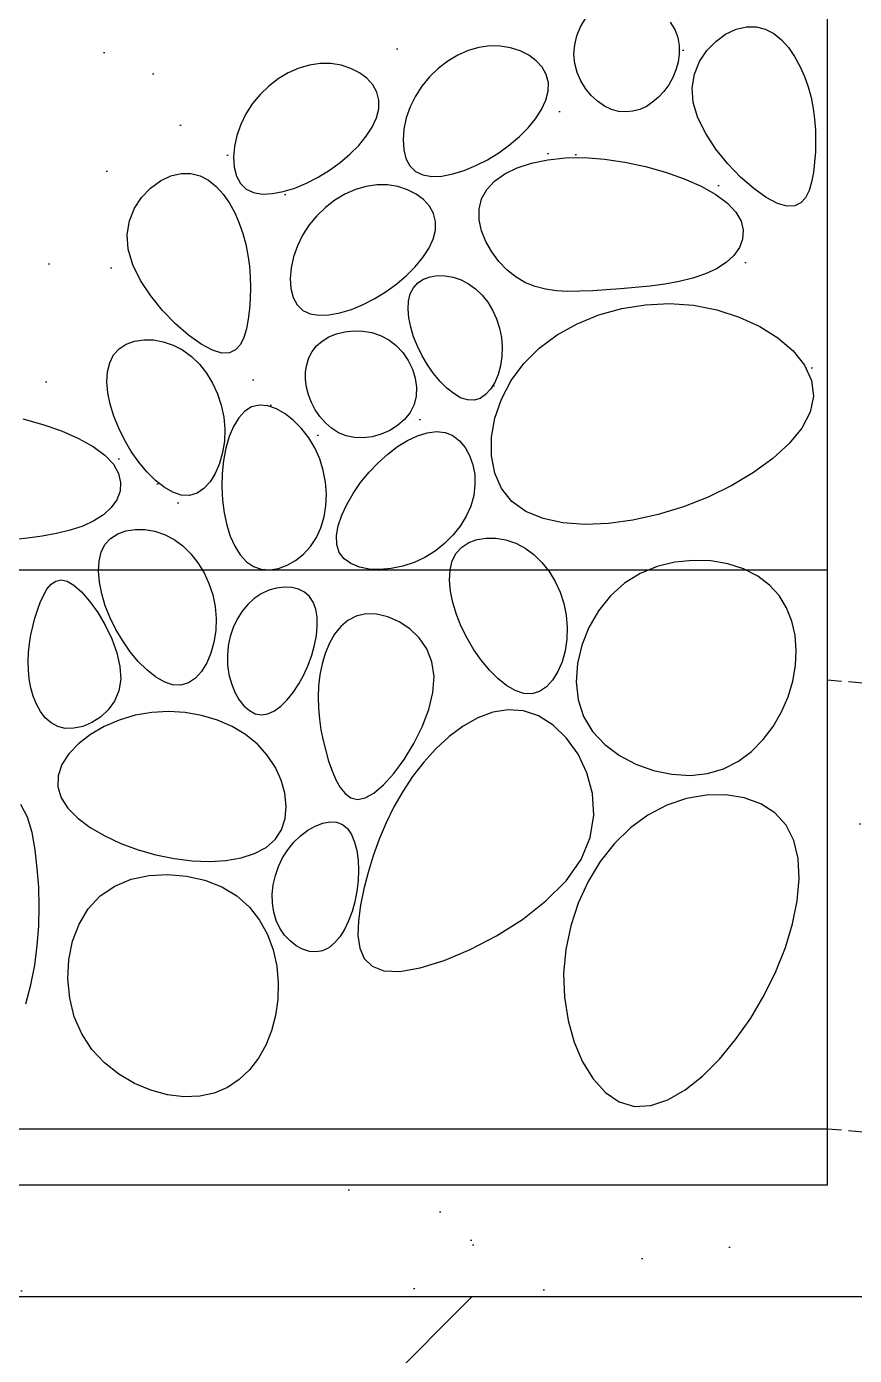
# Model space of a CAD drawing. Extents: x 105561 to 193510, y -55932 to 89115.
# Drawn here: x 106674.4 to 106822.4, y -4619.4 to -4381.8 of the extents above; entities that cross this region are included whole.
import ezdxf

# ---------------------------------------------------------------- set-up
doc = ezdxf.new("R2010")
doc.units = 0
doc.header["$LTSCALE"] = 10
doc.header["$MEASUREMENT"] = 0
doc.linetypes.add('HIDDEN', pattern=[0.375, 0.25, -0.125])
for name, color, linetype in [('填充', 8, 'CONTINUOUS'), ('结构', 5, 'CONTINUOUS'), ('门窗楼梯', 7, 'CONTINUOUS')]:
    doc.layers.add(name, color=color, linetype=linetype)

msp = doc.modelspace()

# ---------------------------------------------------------------- hatches: boundary and pattern name
at = {"layer": '填充'}
h = msp.add_hatch(dxfattribs=at)
h.set_pattern_fill('AR-SAND,_O', color=1, scale=30)
h.set_pattern_definition([(37.5, (-9297.7, 0), (-1.8898, 57.804713), [0, -45.6, 0, -51, 0, -48.75]), (7.5, (-9297.7, 0), (53.0933, 84.66438), [0, -24.6, 0, -41.1, 0, -15.75]), (327.5, (-9334.6, 0), (93.424256, 0.169772), [0, -15, 0, -54, 0, -70.5]), (317.5, (-9334.6, 0), (90.1838, 26.330267), [0, -7.5, 0, -35.4, 0, -40.5])])
h.paths.add_polyline_path([(106557.64, -4588.91), (106557.64, -4608.91), (106837.64, -4608.91), (106837.64, -4580.66), (106817.64, -4578.91), (106817.64, -4588.91)])
h.paths.add_polyline_path([(106817.64, -4578.91), (106837.64, -4580.66), (106837.64, -4500.36), (106817.64, -4498.61)])
h.paths.add_polyline_path([(106817.64, -4498.61), (106837.64, -4500.36), (106837.64, -4228.91), (107077.64, -4228.91), (107077.64, -4521.35), (107097.64, -4523.1), (107097.64, -4208.91), (106817.64, -4208.91)])
h.paths.add_polyline_path([(107097.64, -4523.1), (107077.64, -4521.35), (107077.64, -4648.91), (107324.5, -4648.91), (107844.5, -4128.91), (107957.64, -4128.91), (107357.64, -4728.91), (107327.64, -4728.91), (107327.64, -4758.91), (107348.85, -4765.98), (108015.93, -4098.91), (107836.22, -4108.91), (107316.22, -4628.91), (107097.64, -4628.91)])
h.paths.add_polyline_path([(106557.64, -4728.91), (106557.64, -4748.91), (107307.64, -4748.91), (107307.64, -4728.91)])
h = msp.add_hatch(dxfattribs=at)
h.set_pattern_fill('钢筋混凝土', color=256, scale=30, style=0)
h.set_pattern_definition([(45, (-9297.7, 0), (-42.426407, 42.426407), []), (50, (-9297.7, 0), (215.17805, -18.82564), [22.5, -247.5]), (355, (-9297.7, 0), (-41.6254, 225.65764), [18, -198]), (100.4514, (-9279.77, -1.57), (173.5528, 206.83186), [19.12206, -210.34263]), (46.1842, (-9297.7, 60), (320.1723, -49.6557), [33.75, -371.25]), (96.6356, (-9271.02, 55.86), (280.3988, 292.2354), [28.6831, -315.5139]), (351.1842, (-9297.7, 60), (280.3986, 292.2356), [27, -297]), (21, (-9267.7, 45), (179.07212, -120.78567), [22.5, -247.5]), (326, (-9267.7, 45), (72.9946, 217.545), [18, -198]), (71.4514, (-9252.78, 34.93), (252.0668, 96.75915), [19.12206, -210.34263]), (37.5, (-9297.7, 0), (3.647957, 99.868156), [0, -195.6, 0, -201, 0, -198.75]), (7.5, (-9297.7, 0), (78.92086, 118.32351), [0, -114.6, 0, -191.1, 0, -75.75]), (327.5, (-9364.6, 0), (160.14673, -6.76646), [0, -75, 0, -234, 0, -310.5]), (317.5, (-9394.6, 0), (174.95585, 30.0315), [0, -97.5, 0, -155.4, 0, -220.5])])
h.paths.add_polyline_path([(107077.64, -4228.91), (106837.64, -4228.91), (106837.64, -4608.91), (106557.64, -4608.91), (106557.64, -4728.91), (107357.64, -4728.91), (107957.64, -4128.91), (107844.5, -4128.91), (107324.5, -4648.91), (107077.64, -4648.91)])
h = msp.add_hatch(dxfattribs=at)
h.set_pattern_fill('AR-SAND,_O', color=1, scale=20)
h.set_pattern_definition([(37.5, (-9297.7, 0), (-1.259867, 38.536475), [0, -30.4, 0, -34, 0, -32.5]), (7.5, (-9297.7, 0), (35.395534, 56.442921), [0, -16.4, 0, -27.4, 0, -10.5]), (327.5, (-9322.3, 0), (62.282837, 0.113181), [0, -10, 0, -36, 0, -47]), (317.5, (-9322.3, 0), (60.122532, 17.553511), [0, -5, 0, -23.6, 0, -27])])
h.paths.add_polyline_path([(106557.64, -4208.91), (106557.64, -4418.91), (106587.64, -4428.91), (106527.64, -4428.91), (106557.64, -4438.91), (106557.64, -4478.91), (106643.98, -4478.91), (106644.77, -4477.95), (106646, -4476.86), (106647.38, -4476.03), (106648.86, -4475.51), (106650.41, -4475.34), (106652, -4475.5), (106653.58, -4475.95), (106655.1, -4476.65), (106656.51, -4477.56), (106657.77, -4478.65), (106657.99, -4478.91), (106687.27, -4478.91), (106687.35, -4477.39), (106687.73, -4475.78), (106688.42, -4474.4), (106689.42, -4473.3), (106690.69, -4472.48), (106692.17, -4471.94), (106693.81, -4471.69), (106695.54, -4471.72), (106697.32, -4472.03), (106699.08, -4472.62), (106700.78, -4473.5), (106702.35, -4474.65), (106703.78, -4476.05), (106705.04, -4477.66), (106705.8, -4478.91), (106716.59, -4478.91), (106714.97, -4478.36), (106713.7, -4477.49), (106712.58, -4476.26), (106711.62, -4474.73), (106710.82, -4472.93), (106710.19, -4470.92), (106709.72, -4468.75), (106709.43, -4466.46), (106709.32, -4464.1), (106709.38, -4461.73), (106709.63, -4459.4), (106710.05, -4457.17), (106710.64, -4455.11), (106711.4, -4453.27), (106712.33, -4451.74), (106713.41, -4450.55), (106714.65, -4449.79), (106716.04, -4449.48), (106717.53, -4449.62), (106719.08, -4450.14), (106720.63, -4451.02), (106722.14, -4452.2), (106723.57, -4453.64), (106724.85, -4455.3), (106725.95, -4457.13), (106726.82, -4459.09), (106727.46, -4461.15), (106727.86, -4463.25), (106728.02, -4465.37), (106727.93, -4467.46), (106727.61, -4469.48), (106727.04, -4471.4), (106726.22, -4473.17), (106725.16, -4474.75), (106723.91, -4476.13), (106722.5, -4477.26), (106721, -4478.12), (106719.44, -4478.69), (106718.08, -4478.91), (106750.15, -4478.91), (106750.52, -4477.34), (106751.21, -4475.96), (106752.21, -4474.86), (106753.48, -4474.04), (106754.96, -4473.5), (106756.6, -4473.25), (106758.33, -4473.28), (106760.11, -4473.59), (106761.88, -4474.18), (106763.57, -4475.06), (106765.14, -4476.21), (106766.57, -4477.61), (106767.59, -4478.91), (106785.77, -4478.91), (106787.18, -4478.33), (106790.36, -4477.56), (106793.58, -4477.24), (106796.77, -4477.35), (106799.82, -4477.87), (106802.64, -4478.77), (106802.92, -4478.91), (106817.64, -4478.91), (106817.64, -4208.91)])
h.paths.add_polyline_path([(106757.65, -4362.2), (106759, -4360.75), (106760.46, -4359.39), (106762.04, -4358.15), (106763.7, -4357.07), (106765.42, -4356.18), (106767.17, -4355.55), (106768.91, -4355.21), (106770.62, -4355.21), (106772.26, -4355.59), (106773.81, -4356.41), (106775.23, -4357.68), (106776.45, -4359.34), (106777.41, -4361.31), (106778.04, -4363.5), (106778.27, -4365.84), (106778.03, -4368.23), (106777.25, -4370.58), (106775.86, -4372.83), (106773.83, -4374.88), (106771.28, -4376.71), (106768.37, -4378.3), (106765.27, -4379.62), (106762.13, -4380.65), (106759.11, -4381.36), (106756.37, -4381.73), (106754.08, -4381.75), (106752.35, -4381.39), (106751.16, -4380.7), (106750.45, -4379.71), (106750.14, -4378.49), (106750.17, -4377.07), (106750.48, -4375.5), (106751.01, -4373.84), (106751.68, -4372.12), (106752.44, -4370.4), (106753.29, -4368.68), (106754.23, -4366.99), (106755.27, -4365.33), (106756.41, -4363.73)], flags=16)
h.paths.add_polyline_path([(106723.07, -4389.21), (106724.98, -4388.64), (106726.91, -4388.36), (106728.82, -4388.38), (106730.65, -4388.68), (106732.37, -4389.24), (106733.92, -4390.03), (106735.24, -4391.02), (106736.3, -4392.18), (106737.04, -4393.5), (106737.41, -4394.94), (106737.37, -4396.48), (106736.96, -4398.09), (106736.2, -4399.73), (106735.13, -4401.38), (106733.79, -4403.01), (106732.23, -4404.59), (106730.47, -4406.08), (106728.56, -4407.47), (106726.53, -4408.71), (106724.44, -4409.78), (106722.35, -4410.64), (106720.3, -4411.27), (106718.35, -4411.64), (106716.56, -4411.71), (106714.97, -4411.44), (106713.65, -4410.82), (106712.64, -4409.83), (106711.94, -4408.51), (106711.53, -4406.92), (106711.42, -4405.14), (106711.58, -4403.23), (106712.01, -4401.25), (106712.69, -4399.27), (106713.63, -4397.35), (106714.79, -4395.54), (106716.17, -4393.89), (106717.71, -4392.4), (106719.4, -4391.12), (106721.19, -4390.04)], flags=16)
h.paths.add_polyline_path([(106774.74, -4343.13), (106775.43, -4341.76), (106776.43, -4340.66), (106777.7, -4339.84), (106779.18, -4339.3), (106780.82, -4339.05), (106782.55, -4339.07), (106784.33, -4339.38), (106786.09, -4339.98), (106787.79, -4340.85), (106789.36, -4342.01), (106790.79, -4343.4), (106792.05, -4345.02), (106793.14, -4346.8), (106794.02, -4348.73), (106794.69, -4350.77), (106795.13, -4352.87), (106795.32, -4355.01), (106795.25, -4357.15), (106794.93, -4359.22), (106794.38, -4361.17), (106793.63, -4362.94), (106792.69, -4364.46), (106791.59, -4365.66), (106790.35, -4366.5), (106788.99, -4366.91), (106787.54, -4366.84), (106786.01, -4366.33), (106784.46, -4365.43), (106782.91, -4364.2), (106781.39, -4362.68), (106779.94, -4360.94), (106778.6, -4359.01), (106777.39, -4356.97), (106776.35, -4354.85), (106775.49, -4352.71), (106774.85, -4350.58), (106774.43, -4348.52), (106774.26, -4346.56), (106774.36, -4344.75)], flags=16)
h.paths.add_polyline_path([(106783.26, -4330.59), (106783.48, -4329.57), (106783.83, -4328.6), (106784.33, -4327.7), (106784.97, -4326.88), (106785.76, -4326.19), (106786.7, -4325.62), (106787.76, -4325.21), (106788.9, -4324.95), (106790.07, -4324.84), (106791.24, -4324.91), (106792.36, -4325.15), (106793.4, -4325.57), (106794.3, -4326.19), (106795.05, -4326.99), (106795.63, -4327.95), (106796.03, -4329.03), (106796.27, -4330.19), (106796.33, -4331.39), (106796.22, -4332.59), (106795.93, -4333.75), (106795.46, -4334.83), (106794.83, -4335.8), (106794.04, -4336.64), (106793.15, -4337.35), (106792.17, -4337.93), (106791.14, -4338.36), (106790.09, -4338.64), (106789.06, -4338.77), (106788.08, -4338.73), (106787.17, -4338.53), (106786.34, -4338.18), (106785.6, -4337.69), (106784.96, -4337.07), (106784.4, -4336.35), (106783.94, -4335.53), (106783.59, -4334.63), (106783.33, -4333.67), (106783.19, -4332.66), (106783.16, -4331.63)], flags=16)
h.paths.add_polyline_path([(106749.71, -4387.97), (106751.5, -4386.9), (106753.37, -4386.07), (106755.29, -4385.5), (106757.22, -4385.22), (106759.12, -4385.24), (106760.96, -4385.54), (106762.68, -4386.1), (106764.22, -4386.88), (106765.55, -4387.87), (106766.61, -4389.04), (106767.35, -4390.36), (106767.71, -4391.8), (106767.68, -4393.34), (106767.26, -4394.95), (106766.5, -4396.59), (106765.43, -4398.24), (106764.1, -4399.87), (106762.53, -4401.45), (106760.78, -4402.94), (106758.87, -4404.33), (106756.84, -4405.57), (106754.75, -4406.64), (106752.65, -4407.5), (106750.6, -4408.13), (106748.66, -4408.5), (106746.86, -4408.57), (106745.28, -4408.3), (106743.96, -4407.68), (106742.95, -4406.69), (106742.24, -4405.37), (106741.84, -4403.78), (106741.72, -4402), (106741.88, -4400.09), (106742.31, -4398.11), (106743, -4396.13), (106743.93, -4394.21), (106745.1, -4392.4), (106746.47, -4390.75), (106748.02, -4389.26)], flags=16)
h.paths.add_polyline_path([(106702.04, -4408.03), (106703.79, -4408.03), (106705.42, -4408.46), (106706.93, -4409.26), (106708.31, -4410.38), (106709.56, -4411.76), (106710.67, -4413.34), (106711.63, -4415.08), (106712.44, -4416.91), (106713.1, -4418.8), (106713.61, -4420.71), (106713.99, -4422.65), (106714.25, -4424.59), (106714.39, -4426.54), (106714.43, -4428.48), (106714.38, -4430.39), (106714.25, -4432.27), (106714.04, -4434.1), (106713.72, -4435.82), (106713.26, -4437.35), (106712.63, -4438.62), (106711.78, -4439.56), (106710.69, -4440.09), (106709.31, -4440.15), (106707.62, -4439.65), (106705.6, -4438.57), (106703.36, -4436.96), (106701.02, -4434.92), (106698.73, -4432.54), (106696.6, -4429.92), (106694.78, -4427.16), (106693.38, -4424.35), (106692.55, -4421.58), (106692.37, -4418.95), (106692.78, -4416.5), (106693.68, -4414.27), (106694.98, -4412.32), (106696.56, -4410.67), (106698.33, -4409.38), (106700.19, -4408.48)], flags=16)
h.paths.add_polyline_path([(106775.44, -4379.02), (106776.67, -4377.93), (106778.05, -4377.1), (106779.53, -4376.58), (106781.08, -4376.41), (106782.67, -4376.57), (106784.25, -4377.02), (106785.77, -4377.72), (106787.18, -4378.63), (106788.44, -4379.72), (106789.5, -4380.95), (106790.31, -4382.29), (106790.85, -4383.71), (106791.11, -4385.16), (106791.13, -4386.63), (106790.93, -4388.1), (106790.53, -4389.53), (106789.95, -4390.9), (106789.23, -4392.19), (106788.37, -4393.37), (106787.41, -4394.41), (106786.36, -4395.31), (106785.24, -4396.03), (106784.05, -4396.58), (106782.82, -4396.92), (106781.56, -4397.04), (106780.28, -4396.94), (106779, -4396.58), (106777.73, -4395.97), (106776.51, -4395.12), (106775.38, -4394.07), (106774.37, -4392.84), (106773.52, -4391.46), (106772.87, -4389.96), (106772.44, -4388.37), (106772.28, -4386.72), (106772.42, -4385.05), (106772.83, -4383.39), (106773.49, -4381.8), (106774.37, -4380.33)], flags=16)
h.paths.add_polyline_path([(106797.13, -4337.76), (106797.6, -4336.26), (106798.15, -4334.8), (106798.77, -4333.38), (106799.45, -4332.01), (106800.17, -4330.68), (106800.94, -4329.42), (106801.74, -4328.28), (106802.59, -4327.33), (106803.47, -4326.62), (106804.4, -4326.22), (106805.38, -4326.2), (106806.39, -4326.62), (106807.46, -4327.54), (106808.56, -4329.01), (106809.65, -4330.93), (106810.67, -4333.19), (106811.54, -4335.69), (106812.2, -4338.3), (106812.61, -4340.92), (106812.68, -4343.43), (106812.36, -4345.72), (106811.6, -4347.69), (106810.48, -4349.33), (106809.08, -4350.65), (106807.49, -4351.63), (106805.79, -4352.3), (106804.07, -4352.64), (106802.42, -4352.67), (106800.92, -4352.39), (106799.65, -4351.8), (106798.61, -4350.94), (106797.78, -4349.85), (106797.15, -4348.58), (106796.71, -4347.16), (106796.43, -4345.64), (106796.32, -4344.05), (106796.34, -4342.45), (106796.49, -4340.86), (106796.76, -4339.3)], flags=16)
h.paths.add_polyline_path([(106733.2, -4410.91), (106735.11, -4410.34), (106737.04, -4410.06), (106738.95, -4410.08), (106740.78, -4410.38), (106742.5, -4410.94), (106744.05, -4411.72), (106745.37, -4412.71), (106746.43, -4413.88), (106747.17, -4415.2), (106747.54, -4416.64), (106747.5, -4418.18), (106747.09, -4419.79), (106746.33, -4421.43), (106745.26, -4423.08), (106743.92, -4424.71), (106742.36, -4426.29), (106740.6, -4427.78), (106738.69, -4429.17), (106736.66, -4430.41), (106734.57, -4431.48), (106732.48, -4432.34), (106730.43, -4432.97), (106728.48, -4433.34), (106726.69, -4433.4), (106725.1, -4433.14), (106723.78, -4432.52), (106722.77, -4431.53), (106722.07, -4430.21), (106721.66, -4428.62), (106721.55, -4426.84), (106721.71, -4424.93), (106722.14, -4422.95), (106722.82, -4420.97), (106723.76, -4419.05), (106724.92, -4417.24), (106726.3, -4415.59), (106727.84, -4414.1), (106729.53, -4412.81), (106731.32, -4411.74)], flags=16)
h.paths.add_polyline_path([(106796.03, -4361.47), (106796.74, -4360.18), (106797.65, -4359.02), (106798.79, -4358.02), (106800.13, -4357.22), (106801.65, -4356.63), (106803.27, -4356.25), (106804.95, -4356.1), (106806.61, -4356.2), (106808.22, -4356.54), (106809.7, -4357.15), (106810.99, -4358.02), (106812.06, -4359.17), (106812.88, -4360.55), (106813.46, -4362.09), (106813.8, -4363.75), (106813.89, -4365.46), (106813.73, -4367.17), (106813.31, -4368.83), (106812.65, -4370.37), (106811.74, -4371.76), (106810.62, -4372.96), (106809.34, -4373.98), (106807.94, -4374.8), (106806.47, -4375.41), (106804.98, -4375.82), (106803.51, -4376), (106802.1, -4375.95), (106800.8, -4375.66), (106799.62, -4375.16), (106798.57, -4374.45), (106797.64, -4373.57), (106796.84, -4372.54), (106796.19, -4371.37), (106795.68, -4370.09), (106795.32, -4368.72), (106795.12, -4367.28), (106795.08, -4365.8), (106795.21, -4364.31), (106795.53, -4362.86)], flags=16)
h.paths.add_polyline_path([(106759.91, -4408.12), (106762.13, -4407.03), (106764.7, -4406.18), (106767.59, -4405.58), (106770.75, -4405.25), (106774.15, -4405.21), (106777.73, -4405.47), (106781.41, -4406.01), (106785.09, -4406.8), (106788.65, -4407.8), (106792, -4408.99), (106795.04, -4410.33), (106797.66, -4411.79), (106799.77, -4413.34), (106801.27, -4414.94), (106802.19, -4416.57), (106802.58, -4418.19), (106802.46, -4419.78), (106801.88, -4421.29), (106800.89, -4422.7), (106799.52, -4423.98), (106797.81, -4425.09), (106795.8, -4426.01), (106793.56, -4426.76), (106791.12, -4427.35), (106788.56, -4427.82), (106785.91, -4428.18), (106783.25, -4428.45), (106780.61, -4428.67), (106778.07, -4428.85), (106775.65, -4429.01), (106773.36, -4429.11), (106771.2, -4429.13), (106769.16, -4429.02), (106767.22, -4428.75), (106765.37, -4428.28), (106763.62, -4427.57), (106761.94, -4426.59), (106760.35, -4425.32), (106758.88, -4423.79), (106757.59, -4422.07), (106756.53, -4420.21), (106755.77, -4418.28), (106755.35, -4416.32), (106755.33, -4414.41), (106755.76, -4412.59), (106756.69, -4410.92), (106758.08, -4409.42)], flags=16)
h.paths.add_polyline_path([(106796.06, -4386.07), (106797.64, -4384.43), (106799.42, -4383.13), (106801.28, -4382.24), (106803.12, -4381.78), (106804.87, -4381.78), (106806.51, -4382.21), (106808.02, -4383.02), (106809.4, -4384.13), (106810.64, -4385.51), (106811.75, -4387.1), (106812.71, -4388.83), (106813.52, -4390.67), (106814.18, -4392.55), (106814.69, -4394.46), (106815.07, -4396.4), (106815.33, -4398.35), (106815.47, -4400.29), (106815.51, -4402.23), (106815.46, -4404.14), (106815.33, -4406.03), (106815.12, -4407.86), (106814.8, -4409.57), (106814.34, -4411.1), (106813.71, -4412.37), (106812.86, -4413.31), (106811.77, -4413.84), (106810.39, -4413.9), (106808.7, -4413.41), (106806.68, -4412.32), (106804.44, -4410.71), (106802.1, -4408.67), (106799.81, -4406.29), (106797.68, -4403.67), (106795.86, -4400.91), (106794.46, -4398.1), (106793.63, -4395.33), (106793.45, -4392.7), (106793.86, -4390.25), (106794.77, -4388.03)], flags=16)
h.paths.add_polyline_path([(106745.38, -4426.94), (106746.57, -4426.51), (106747.88, -4426.31), (106749.26, -4426.33), (106750.69, -4426.58), (106752.1, -4427.05), (106753.45, -4427.75), (106754.71, -4428.68), (106755.85, -4429.8), (106756.86, -4431.08), (106757.73, -4432.51), (106758.44, -4434.06), (106758.98, -4435.68), (106759.33, -4437.37), (106759.48, -4439.08), (106759.42, -4440.79), (106759.16, -4442.45), (106758.73, -4444.01), (106758.12, -4445.42), (106757.37, -4446.64), (106756.5, -4447.6), (106755.5, -4448.27), (106754.42, -4448.6), (106753.25, -4448.54), (106752.03, -4448.14), (106750.79, -4447.42), (106749.55, -4446.43), (106748.34, -4445.22), (106747.18, -4443.82), (106746.1, -4442.28), (106745.13, -4440.65), (106744.3, -4438.95), (106743.62, -4437.24), (106743.1, -4435.54), (106742.77, -4433.88), (106742.63, -4432.32), (106742.71, -4430.87), (106743.02, -4429.58), (106743.57, -4428.48), (106744.37, -4427.6)], flags=16)
h.paths.add_polyline_path([(106697.08, -4437.82), (106698.85, -4438.13), (106700.62, -4438.72), (106702.31, -4439.6), (106703.88, -4440.75), (106705.31, -4442.15), (106706.57, -4443.76), (106707.66, -4445.55), (106708.55, -4447.47), (106709.22, -4449.51), (106709.66, -4451.61), (106709.84, -4453.75), (106709.77, -4455.89), (106709.45, -4457.96), (106708.9, -4459.91), (106708.15, -4461.68), (106707.21, -4463.2), (106706.11, -4464.41), (106704.88, -4465.25), (106703.52, -4465.65), (106702.06, -4465.58), (106700.54, -4465.07), (106698.98, -4464.17), (106697.43, -4462.94), (106695.91, -4461.42), (106694.47, -4459.68), (106693.12, -4457.76), (106691.91, -4455.71), (106690.87, -4453.59), (106690.02, -4451.45), (106689.37, -4449.32), (106688.95, -4447.26), (106688.78, -4445.3), (106688.88, -4443.49), (106689.26, -4441.88), (106689.95, -4440.5), (106690.95, -4439.4), (106692.22, -4438.58), (106693.7, -4438.04), (106695.34, -4437.79)], flags=16)
h.paths.add_polyline_path([(106729.83, -4436.73), (106731.33, -4436.36), (106732.91, -4436.19), (106734.53, -4436.23), (106736.15, -4436.5), (106737.71, -4437.01), (106739.18, -4437.77), (106740.51, -4438.8), (106741.67, -4440.05), (106742.64, -4441.47), (106743.39, -4443.02), (106743.9, -4444.63), (106744.14, -4446.26), (106744.09, -4447.86), (106743.71, -4449.38), (106743, -4450.78), (106742, -4452.02), (106740.76, -4453.1), (106739.35, -4453.99), (106737.81, -4454.67), (106736.21, -4455.13), (106734.6, -4455.35), (106733.03, -4455.29), (106731.56, -4454.97), (106730.19, -4454.4), (106728.95, -4453.61), (106727.84, -4452.64), (106726.86, -4451.52), (106726.02, -4450.29), (106725.34, -4448.98), (106724.82, -4447.62), (106724.47, -4446.24), (106724.29, -4444.88), (106724.3, -4443.54), (106724.49, -4442.25), (106724.88, -4441.03), (106725.46, -4439.9), (106726.25, -4438.89), (106727.25, -4438.01), (106728.45, -4437.28)], flags=16)
h.paths.add_polyline_path([(106670.06, -4451.12), (106673.73, -4451.9), (106677.3, -4452.91), (106680.65, -4454.1), (106683.69, -4455.44), (106686.31, -4456.9), (106688.41, -4458.44), (106689.92, -4460.05), (106690.84, -4461.68), (106691.22, -4463.3), (106691.11, -4464.88), (106690.53, -4466.39), (106689.53, -4467.8), (106688.16, -4469.08), (106686.45, -4470.19), (106684.45, -4471.11), (106682.2, -4471.86), (106679.77, -4472.45), (106677.2, -4472.92), (106674.56, -4473.28), (106671.89, -4473.56), (106669.26, -4473.78), (106666.71, -4473.96), (106664.29, -4474.11), (106662.01, -4474.22), (106659.85, -4474.23), (106657.8, -4474.13), (106655.86, -4473.85), (106654.02, -4473.38), (106652.26, -4472.68), (106650.59, -4471.7), (106648.99, -4470.42), (106647.52, -4468.89), (106646.24, -4467.17), (106645.18, -4465.31), (106644.42, -4463.38), (106644, -4461.42), (106643.98, -4459.51), (106644.41, -4457.69), (106645.33, -4456.02), (106646.73, -4454.53), (106648.56, -4453.22), (106650.78, -4452.14), (106653.35, -4451.28), (106656.23, -4450.68), (106659.4, -4450.35), (106662.79, -4450.31), (106666.38, -4450.57)], flags=16)
h.paths.add_polyline_path([(106769.3, -4436.91), (106772.88, -4434.92), (106776.75, -4433.34), (106780.84, -4432.2), (106785.07, -4431.51), (106789.36, -4431.31), (106793.65, -4431.61), (106797.85, -4432.44), (106801.84, -4433.72), (106805.52, -4435.42), (106808.77, -4437.46), (106811.47, -4439.79), (106813.51, -4442.34), (106814.78, -4445.06), (106815.15, -4447.87), (106814.56, -4450.73), (106813.07, -4453.57), (106810.8, -4456.35), (106807.88, -4459.03), (106804.4, -4461.55), (106800.5, -4463.86), (106796.28, -4465.91), (106791.86, -4467.65), (106787.34, -4469.04), (106782.84, -4470.05), (106778.44, -4470.65), (106774.23, -4470.82), (106770.31, -4470.54), (106766.76, -4469.78), (106763.7, -4468.51), (106761.2, -4466.71), (106759.34, -4464.39), (106758.12, -4461.63), (106757.53, -4458.53), (106757.54, -4455.22), (106758.15, -4451.8), (106759.32, -4448.39), (106761.05, -4445.09), (106763.31, -4442.02), (106766.08, -4439.28)], flags=16)
h.paths.add_polyline_path([(106744.32, -4454.95), (106746.05, -4454.41), (106747.7, -4454.21), (106749.23, -4454.38), (106750.61, -4454.93), (106751.81, -4455.84), (106752.83, -4457.04), (106753.64, -4458.49), (106754.21, -4460.13), (106754.54, -4461.9), (106754.59, -4463.76), (106754.36, -4465.66), (106753.82, -4467.53), (106753, -4469.35), (106751.93, -4471.1), (106750.63, -4472.74), (106749.13, -4474.24), (106747.45, -4475.57), (106745.63, -4476.71), (106743.69, -4477.63), (106741.66, -4478.3), (106739.6, -4478.72), (106737.58, -4478.88), (106735.66, -4478.79), (106733.92, -4478.43), (106732.4, -4477.82), (106731.18, -4476.95), (106730.33, -4475.82), (106729.89, -4474.43), (106729.84, -4472.82), (106730.15, -4471.05), (106730.77, -4469.17), (106731.66, -4467.22), (106732.8, -4465.26), (106734.14, -4463.33), (106735.64, -4461.49), (106737.26, -4459.78), (106738.98, -4458.23), (106740.75, -4456.89), (106742.54, -4455.78)], flags=16)

# ---------------------------------------------------------------- linework, layer by layer
for points in [[(106789.5, -4380.95), (106790.31, -4382.29), (106790.85, -4383.71), (106791.11, -4385.16), (106791.13, -4386.63), (106790.93, -4388.1), (106790.53, -4389.53), (106789.95, -4390.9), (106789.23, -4392.19), (106788.37, -4393.37), (106787.41, -4394.41), (106786.36, -4395.31), (106785.24, -4396.03), (106784.05, -4396.58), (106782.82, -4396.92), (106781.56, -4397.04), (106780.28, -4396.94), (106779, -4396.58), (106777.73, -4395.97), (106776.51, -4395.12), (106775.38, -4394.07), (106774.37, -4392.84), (106773.52, -4391.46), (106772.87, -4389.96), (106772.44, -4388.37), (106772.28, -4386.72), (106772.42, -4385.05), (106772.83, -4383.39), (106773.49, -4381.8), (106774.37, -4380.33)], [(106673.73, -4451.9), (106677.3, -4452.91), (106680.65, -4454.1), (106683.69, -4455.44), (106686.31, -4456.9), (106688.41, -4458.44), (106689.92, -4460.05), (106690.84, -4461.68), (106691.22, -4463.3), (106691.11, -4464.88), (106690.53, -4466.39), (106689.53, -4467.8), (106688.16, -4469.08), (106686.45, -4470.19), (106684.45, -4471.11), (106682.2, -4471.86), (106679.77, -4472.45), (106677.2, -4472.92), (106674.56, -4473.28), (106671.89, -4473.56)], [(106674.25, -4556.59), (106675.17, -4553.14), (106675.86, -4549.66), (106676.32, -4546.15), (106676.57, -4542.65), (106676.65, -4539.16), (106676.56, -4535.71), (106676.32, -4532.33), (106675.94, -4529.03), (106675.37, -4525.94), (106674.54, -4523.19), (106673.4, -4520.91)]]:
    msp.add_lwpolyline(points, dxfattribs=at)
for points in [[(106793.63, -4395.33), (106793.45, -4392.7), (106793.86, -4390.25), (106794.77, -4388.03), (106796.06, -4386.07), (106797.64, -4384.43), (106799.42, -4383.13), (106801.28, -4382.24), (106803.12, -4381.78), (106804.87, -4381.78), (106806.51, -4382.21), (106808.02, -4383.02), (106809.4, -4384.13), (106810.64, -4385.51), (106811.75, -4387.1), (106812.71, -4388.83), (106813.52, -4390.67), (106814.18, -4392.55), (106814.69, -4394.46), (106815.07, -4396.4), (106815.33, -4398.35), (106815.47, -4400.29), (106815.51, -4402.23), (106815.46, -4404.14), (106815.33, -4406.03), (106815.12, -4407.86), (106814.8, -4409.57), (106814.34, -4411.1), (106813.71, -4412.37), (106812.86, -4413.31), (106811.77, -4413.84), (106810.39, -4413.9), (106808.7, -4413.41), (106806.68, -4412.32), (106804.44, -4410.71), (106802.1, -4408.67), (106799.81, -4406.29), (106797.68, -4403.67), (106795.86, -4400.91), (106794.46, -4398.1)], [(106767.71, -4391.8), (106767.35, -4390.36), (106766.61, -4389.04), (106765.55, -4387.87), (106764.22, -4386.88), (106762.68, -4386.1), (106760.96, -4385.54), (106759.12, -4385.24), (106757.22, -4385.22), (106755.29, -4385.5), (106753.37, -4386.07), (106751.5, -4386.9), (106749.71, -4387.97), (106748.02, -4389.26), (106746.47, -4390.75), (106745.1, -4392.4), (106743.93, -4394.21), (106743, -4396.13), (106742.31, -4398.11), (106741.88, -4400.09), (106741.72, -4402), (106741.84, -4403.78), (106742.24, -4405.37), (106742.95, -4406.69), (106743.96, -4407.68), (106745.28, -4408.3), (106746.86, -4408.57), (106748.66, -4408.5), (106750.6, -4408.13), (106752.65, -4407.5), (106754.75, -4406.64), (106756.84, -4405.57), (106758.87, -4404.33), (106760.78, -4402.94), (106762.53, -4401.45), (106764.1, -4399.87), (106765.43, -4398.24), (106766.5, -4396.59), (106767.26, -4394.95), (106767.68, -4393.34)], [(106737.41, -4394.94), (106737.04, -4393.5), (106736.3, -4392.18), (106735.24, -4391.02), (106733.92, -4390.03), (106732.37, -4389.24), (106730.65, -4388.68), (106728.82, -4388.38), (106726.91, -4388.36), (106724.98, -4388.64), (106723.07, -4389.21), (106721.19, -4390.04), (106719.4, -4391.12), (106717.71, -4392.4), (106716.17, -4393.89), (106714.79, -4395.54), (106713.63, -4397.35), (106712.69, -4399.27), (106712.01, -4401.25), (106711.58, -4403.23), (106711.42, -4405.14), (106711.53, -4406.92), (106711.94, -4408.51), (106712.64, -4409.83), (106713.65, -4410.82), (106714.97, -4411.44), (106716.56, -4411.71), (106718.35, -4411.64), (106720.3, -4411.27), (106722.35, -4410.64), (106724.44, -4409.78), (106726.53, -4408.71), (106728.56, -4407.47), (106730.47, -4406.08), (106732.23, -4404.59), (106733.79, -4403.01), (106735.13, -4401.38), (106736.2, -4399.73), (106736.96, -4398.09), (106737.37, -4396.48)], [(106761.94, -4426.59), (106760.35, -4425.32), (106758.88, -4423.79), (106757.59, -4422.07), (106756.53, -4420.21), (106755.77, -4418.28), (106755.35, -4416.32), (106755.33, -4414.41), (106755.76, -4412.59), (106756.69, -4410.92), (106758.08, -4409.42), (106759.91, -4408.12), (106762.13, -4407.03), (106764.7, -4406.18), (106767.59, -4405.58), (106770.75, -4405.25), (106774.15, -4405.21), (106777.73, -4405.47), (106781.41, -4406.01), (106785.09, -4406.8), (106788.65, -4407.8), (106792, -4408.99), (106795.04, -4410.33), (106797.66, -4411.79), (106799.77, -4413.34), (106801.27, -4414.94), (106802.19, -4416.57), (106802.58, -4418.19), (106802.46, -4419.78), (106801.88, -4421.29), (106800.89, -4422.7), (106799.52, -4423.98), (106797.81, -4425.09), (106795.8, -4426.01), (106793.56, -4426.76), (106791.12, -4427.35), (106788.56, -4427.82), (106785.91, -4428.18), (106783.25, -4428.45), (106780.61, -4428.67), (106778.07, -4428.85), (106775.65, -4429.01), (106773.36, -4429.11), (106771.2, -4429.13), (106769.16, -4429.02), (106767.22, -4428.75), (106765.37, -4428.28), (106763.62, -4427.57)], [(106692.55, -4421.58), (106692.37, -4418.95), (106692.78, -4416.5), (106693.68, -4414.27), (106694.98, -4412.32), (106696.56, -4410.67), (106698.33, -4409.38), (106700.19, -4408.48), (106702.04, -4408.03), (106703.79, -4408.03), (106705.42, -4408.46), (106706.93, -4409.26), (106708.31, -4410.38), (106709.56, -4411.76), (106710.67, -4413.34), (106711.63, -4415.08), (106712.44, -4416.91), (106713.1, -4418.8), (106713.61, -4420.71), (106713.99, -4422.65), (106714.25, -4424.59), (106714.39, -4426.54), (106714.43, -4428.48), (106714.38, -4430.39), (106714.25, -4432.27), (106714.04, -4434.1), (106713.72, -4435.82), (106713.26, -4437.35), (106712.63, -4438.62), (106711.78, -4439.56), (106710.69, -4440.09), (106709.31, -4440.15), (106707.62, -4439.65), (106705.6, -4438.57), (106703.36, -4436.96), (106701.02, -4434.92), (106698.73, -4432.54), (106696.6, -4429.92), (106694.78, -4427.16), (106693.38, -4424.35)], [(106747.54, -4416.64), (106747.17, -4415.2), (106746.43, -4413.88), (106745.37, -4412.71), (106744.05, -4411.72), (106742.5, -4410.94), (106740.78, -4410.38), (106738.95, -4410.08), (106737.04, -4410.06), (106735.11, -4410.34), (106733.2, -4410.91), (106731.32, -4411.74), (106729.53, -4412.81), (106727.84, -4414.1), (106726.3, -4415.59), (106724.92, -4417.24), (106723.76, -4419.05), (106722.82, -4420.97), (106722.14, -4422.95), (106721.71, -4424.93), (106721.55, -4426.84), (106721.66, -4428.62), (106722.07, -4430.21), (106722.77, -4431.53), (106723.78, -4432.52), (106725.1, -4433.14), (106726.69, -4433.4), (106728.48, -4433.34), (106730.43, -4432.97), (106732.48, -4432.34), (106734.57, -4431.48), (106736.66, -4430.41), (106738.69, -4429.17), (106740.6, -4427.78), (106742.36, -4426.29), (106743.92, -4424.71), (106745.26, -4423.08), (106746.33, -4421.43), (106747.09, -4419.79), (106747.5, -4418.18)], [(106743.57, -4428.48), (106744.37, -4427.6), (106745.38, -4426.94), (106746.57, -4426.51), (106747.88, -4426.31), (106749.26, -4426.33), (106750.69, -4426.58), (106752.1, -4427.05), (106753.45, -4427.75), (106754.71, -4428.68), (106755.85, -4429.8), (106756.86, -4431.08), (106757.73, -4432.51), (106758.44, -4434.06), (106758.98, -4435.68), (106759.33, -4437.37), (106759.48, -4439.08), (106759.42, -4440.79), (106759.16, -4442.45), (106758.73, -4444.01), (106758.12, -4445.42), (106757.37, -4446.64), (106756.5, -4447.6), (106755.5, -4448.27), (106754.42, -4448.6), (106753.25, -4448.54), (106752.03, -4448.14), (106750.79, -4447.42), (106749.55, -4446.43), (106748.34, -4445.22), (106747.18, -4443.82), (106746.1, -4442.28), (106745.13, -4440.65), (106744.3, -4438.95), (106743.62, -4437.24), (106743.1, -4435.54), (106742.77, -4433.88), (106742.63, -4432.32), (106742.71, -4430.87), (106743.02, -4429.58)], [(106761.2, -4466.71), (106759.34, -4464.39), (106758.12, -4461.63), (106757.53, -4458.53), (106757.54, -4455.22), (106758.15, -4451.8), (106759.32, -4448.39), (106761.05, -4445.09), (106763.31, -4442.02), (106766.08, -4439.28), (106769.3, -4436.91), (106772.88, -4434.92), (106776.75, -4433.34), (106780.84, -4432.2), (106785.07, -4431.51), (106789.36, -4431.31), (106793.65, -4431.61), (106797.85, -4432.44), (106801.84, -4433.72), (106805.52, -4435.42), (106808.77, -4437.46), (106811.47, -4439.79), (106813.51, -4442.34), (106814.78, -4445.06), (106815.15, -4447.87), (106814.56, -4450.73), (106813.07, -4453.57), (106810.8, -4456.35), (106807.88, -4459.03), (106804.4, -4461.55), (106800.5, -4463.86), (106796.28, -4465.91), (106791.86, -4467.65), (106787.34, -4469.04), (106782.84, -4470.05), (106778.44, -4470.65), (106774.23, -4470.82), (106770.31, -4470.54), (106766.76, -4469.78), (106763.7, -4468.51)], [(106739.18, -4437.77), (106740.51, -4438.8), (106741.67, -4440.05), (106742.64, -4441.47), (106743.39, -4443.02), (106743.9, -4444.63), (106744.14, -4446.26), (106744.09, -4447.86), (106743.71, -4449.38), (106743, -4450.78), (106742, -4452.02), (106740.76, -4453.1), (106739.35, -4453.99), (106737.81, -4454.67), (106736.21, -4455.13), (106734.6, -4455.35), (106733.03, -4455.29), (106731.56, -4454.97), (106730.19, -4454.4), (106728.95, -4453.61), (106727.84, -4452.64), (106726.86, -4451.52), (106726.02, -4450.29), (106725.34, -4448.98), (106724.82, -4447.62), (106724.47, -4446.24), (106724.29, -4444.88), (106724.3, -4443.54), (106724.49, -4442.25), (106724.88, -4441.03), (106725.46, -4439.9), (106726.25, -4438.89), (106727.25, -4438.01), (106728.45, -4437.28), (106729.83, -4436.73), (106731.33, -4436.36), (106732.91, -4436.19), (106734.53, -4436.23), (106736.15, -4436.5), (106737.71, -4437.01)], [(106689.95, -4440.5), (106690.95, -4439.4), (106692.22, -4438.58), (106693.7, -4438.04), (106695.34, -4437.79), (106697.08, -4437.82), (106698.85, -4438.13), (106700.62, -4438.72), (106702.31, -4439.6), (106703.88, -4440.75), (106705.31, -4442.15), (106706.57, -4443.76), (106707.66, -4445.55), (106708.55, -4447.47), (106709.22, -4449.51), (106709.66, -4451.61), (106709.84, -4453.75), (106709.77, -4455.89), (106709.45, -4457.96), (106708.9, -4459.91), (106708.15, -4461.68), (106707.21, -4463.2), (106706.11, -4464.41), (106704.88, -4465.25), (106703.52, -4465.65), (106702.06, -4465.58), (106700.54, -4465.07), (106698.98, -4464.17), (106697.43, -4462.94), (106695.91, -4461.42), (106694.47, -4459.68), (106693.12, -4457.76), (106691.91, -4455.71), (106690.87, -4453.59), (106690.02, -4451.45), (106689.37, -4449.32), (106688.95, -4447.26), (106688.78, -4445.3), (106688.88, -4443.49), (106689.26, -4441.88)], [(106714.97, -4478.36), (106716.38, -4478.84), (106717.89, -4478.94), (106719.44, -4478.69), (106721, -4478.12), (106722.5, -4477.26), (106723.91, -4476.13), (106725.16, -4474.75), (106726.22, -4473.17), (106727.04, -4471.4), (106727.61, -4469.48), (106727.93, -4467.46), (106728.02, -4465.37), (106727.86, -4463.25), (106727.46, -4461.15), (106726.82, -4459.09), (106725.95, -4457.13), (106724.85, -4455.3), (106723.57, -4453.64), (106722.14, -4452.2), (106720.63, -4451.02), (106719.08, -4450.14), (106717.53, -4449.62), (106716.04, -4449.48), (106714.65, -4449.79), (106713.41, -4450.55), (106712.33, -4451.74), (106711.4, -4453.27), (106710.64, -4455.11), (106710.05, -4457.17), (106709.63, -4459.4), (106709.38, -4461.73), (106709.32, -4464.1), (106709.43, -4466.46), (106709.72, -4468.75), (106710.19, -4470.92), (106710.82, -4472.93), (106711.62, -4474.73), (106712.58, -4476.26), (106713.7, -4477.49)], [(106749.23, -4454.38), (106750.61, -4454.93), (106751.81, -4455.84), (106752.83, -4457.04), (106753.64, -4458.49), (106754.21, -4460.13), (106754.54, -4461.9), (106754.59, -4463.76), (106754.36, -4465.66), (106753.82, -4467.53), (106753, -4469.35), (106751.93, -4471.1), (106750.63, -4472.74), (106749.13, -4474.24), (106747.45, -4475.57), (106745.63, -4476.71), (106743.69, -4477.63), (106741.66, -4478.3), (106739.6, -4478.72), (106737.58, -4478.88), (106735.66, -4478.79), (106733.92, -4478.43), (106732.4, -4477.82), (106731.18, -4476.95), (106730.33, -4475.82), (106729.89, -4474.43), (106729.84, -4472.82), (106730.15, -4471.05), (106730.77, -4469.17), (106731.66, -4467.22), (106732.8, -4465.26), (106734.14, -4463.33), (106735.64, -4461.49), (106737.26, -4459.78), (106738.98, -4458.23), (106740.75, -4456.89), (106742.54, -4455.78), (106744.32, -4454.95), (106746.05, -4454.41), (106747.7, -4454.21)], [(106688.42, -4474.4), (106689.42, -4473.3), (106690.69, -4472.48), (106692.17, -4471.94), (106693.81, -4471.69), (106695.54, -4471.72), (106697.32, -4472.03), (106699.08, -4472.62), (106700.78, -4473.5), (106702.35, -4474.65), (106703.78, -4476.05), (106705.04, -4477.66), (106706.13, -4479.45), (106707.01, -4481.37), (106707.68, -4483.41), (106708.12, -4485.51), (106708.31, -4487.65), (106708.24, -4489.79), (106707.91, -4491.86), (106707.37, -4493.82), (106706.61, -4495.58), (106705.68, -4497.1), (106704.58, -4498.31), (106703.34, -4499.15), (106701.98, -4499.55), (106700.52, -4499.48), (106699, -4498.97), (106697.45, -4498.08), (106695.9, -4496.84), (106694.38, -4495.33), (106692.93, -4493.58), (106691.59, -4491.66), (106690.38, -4489.61), (106689.34, -4487.49), (106688.48, -4485.35), (106687.84, -4483.22), (106687.42, -4481.16), (106687.25, -4479.2), (106687.35, -4477.39), (106687.73, -4475.78)], [(106751.21, -4475.96), (106752.21, -4474.86), (106753.48, -4474.04), (106754.96, -4473.5), (106756.6, -4473.25), (106758.33, -4473.28), (106760.11, -4473.59), (106761.88, -4474.18), (106763.57, -4475.06), (106765.14, -4476.21), (106766.57, -4477.61), (106767.83, -4479.22), (106768.92, -4481.01), (106769.81, -4482.94), (106770.48, -4484.97), (106770.92, -4487.07), (106771.1, -4489.21), (106771.03, -4491.35), (106770.71, -4493.43), (106770.16, -4495.38), (106769.41, -4497.14), (106768.47, -4498.66), (106767.37, -4499.87), (106766.13, -4500.71), (106764.77, -4501.11), (106763.32, -4501.04), (106761.8, -4500.53), (106760.24, -4499.64), (106758.69, -4498.4), (106757.17, -4496.89), (106755.73, -4495.14), (106754.38, -4493.22), (106753.17, -4491.17), (106752.13, -4489.05), (106751.28, -4486.91), (106750.63, -4484.78), (106750.21, -4482.72), (106750.04, -4480.76), (106750.14, -4478.95), (106750.52, -4477.34)], [(106781.33, -4481.33), (106778.83, -4483.58), (106776.69, -4486.24), (106774.96, -4489.22), (106773.69, -4492.4), (106772.91, -4495.69), (106772.67, -4498.98), (106773.02, -4502.17), (106774, -4505.15), (106775.62, -4507.83), (106777.8, -4510.17), (106780.42, -4512.13), (106783.37, -4513.7), (106786.54, -4514.84), (106789.8, -4515.51), (106793.05, -4515.7), (106796.17, -4515.37), (106799.06, -4514.51), (106801.69, -4513.16), (106804.05, -4511.41), (106806.14, -4509.31), (106807.93, -4506.94), (106809.41, -4504.36), (106810.58, -4501.64), (106811.41, -4498.85), (106811.91, -4496.05), (106812.06, -4493.3), (106811.85, -4490.63), (106811.27, -4488.09), (106810.32, -4485.71), (106808.99, -4483.55), (106807.27, -4481.65), (106805.15, -4480.04), (106802.64, -4478.77), (106799.82, -4477.87), (106796.77, -4477.35), (106793.58, -4477.24), (106790.36, -4477.56), (106787.18, -4478.33), (106784.14, -4479.58)], [(106691.23, -4498.51), (106690.88, -4500.6), (106690.1, -4502.43), (106688.99, -4503.99), (106687.62, -4505.27), (106686.08, -4506.25), (106684.46, -4506.93), (106682.85, -4507.28), (106681.32, -4507.3), (106679.96, -4506.97), (106678.77, -4506.33), (106677.75, -4505.42), (106676.88, -4504.3), (106676.17, -4502.99), (106675.6, -4501.55), (106675.18, -4500.02), (106674.89, -4498.45), (106674.72, -4496.86), (106674.68, -4495.27), (106674.74, -4493.7), (106674.91, -4492.13), (106675.16, -4490.59), (106675.49, -4489.08), (106675.88, -4487.6), (106676.34, -4486.16), (106676.84, -4484.77), (106677.41, -4483.5), (106678.05, -4482.39), (106678.78, -4481.52), (106679.61, -4480.95), (106680.56, -4480.74), (106681.64, -4480.95), (106682.87, -4481.65), (106684.24, -4482.87), (106685.68, -4484.54), (106687.12, -4486.56), (106688.46, -4488.84), (106689.63, -4491.27), (106690.54, -4493.76), (106691.1, -4496.21)], [(106725.01, -4483.71), (106724.12, -4482.92), (106723.04, -4482.38), (106721.81, -4482.08), (106720.49, -4482.02), (106719.11, -4482.19), (106717.72, -4482.59), (106716.37, -4483.22), (106715.1, -4484.06), (106713.95, -4485.11), (106712.94, -4486.35), (106712.07, -4487.74), (106711.37, -4489.26), (106710.83, -4490.87), (106710.47, -4492.55), (106710.31, -4494.26), (106710.34, -4495.98), (106710.59, -4497.67), (106711.02, -4499.29), (106711.63, -4500.79), (106712.38, -4502.13), (106713.26, -4503.26), (106714.24, -4504.12), (106715.29, -4504.68), (106716.41, -4504.89), (106717.56, -4504.71), (106718.73, -4504.17), (106719.89, -4503.32), (106721.01, -4502.2), (106722.09, -4500.86), (106723.09, -4499.35), (106723.99, -4497.71), (106724.77, -4495.97), (106725.42, -4494.2), (106725.91, -4492.42), (106726.24, -4490.67), (106726.39, -4488.99), (106726.36, -4487.42), (106726.12, -4485.99), (106725.68, -4484.74)], [(106747.29, -4497.99), (106746.89, -4495.38), (106745.96, -4493.07), (106744.6, -4491.1), (106742.91, -4489.47), (106741.01, -4488.21), (106739, -4487.33), (106736.99, -4486.86), (106735.08, -4486.81), (106733.37, -4487.2), (106731.87, -4487.97), (106730.57, -4489.08), (106729.47, -4490.47), (106728.55, -4492.08), (106727.82, -4493.87), (106727.25, -4495.77), (106726.86, -4497.74), (106726.62, -4499.72), (106726.54, -4501.7), (106726.59, -4503.67), (106726.76, -4505.63), (106727.04, -4507.56), (106727.42, -4509.46), (106727.89, -4511.32), (106728.42, -4513.13), (106729.03, -4514.87), (106729.71, -4516.48), (106730.49, -4517.87), (106731.38, -4518.97), (106732.41, -4519.7), (106733.59, -4519.99), (106734.95, -4519.74), (106736.5, -4518.9), (106738.23, -4517.4), (106740.07, -4515.34), (106741.91, -4512.84), (106743.63, -4510.02), (106745.14, -4507.01), (106746.32, -4503.91), (106747.08, -4500.87)], [(106773.58, -4530.74), (106775.21, -4526.79), (106775.83, -4522.81), (106775.59, -4518.93), (106774.61, -4515.26), (106773.02, -4511.92), (106770.96, -4509.03), (106768.56, -4506.69), (106765.96, -4505.04), (106763.27, -4504.14), (106760.54, -4503.97), (106757.81, -4504.42), (106755.12, -4505.43), (106752.49, -4506.9), (106749.98, -4508.77), (106747.61, -4510.94), (106745.42, -4513.34), (106743.44, -4515.9), (106741.67, -4518.57), (106740.09, -4521.35), (106738.69, -4524.21), (106737.47, -4527.13), (106736.41, -4530.08), (106735.51, -4533.05), (106734.74, -4536.01), (106734.13, -4538.93), (106733.73, -4541.73), (106733.65, -4544.32), (106733.97, -4546.59), (106734.79, -4548.47), (106736.2, -4549.85), (106738.28, -4550.64), (106741.14, -4550.76), (106744.8, -4550.13), (106749.07, -4548.81), (106753.7, -4546.87), (106758.45, -4544.4), (106763.06, -4541.47), (106767.29, -4538.16), (106770.88, -4534.56)], [(106718.84, -4527.17), (106719.97, -4525.42), (106720.63, -4523.41), (106720.83, -4521.21), (106720.59, -4518.91), (106719.94, -4516.57), (106718.89, -4514.27), (106717.45, -4512.09), (106715.67, -4510.11), (106713.55, -4508.39), (106711.15, -4506.96), (106708.52, -4505.82), (106705.71, -4504.98), (106702.78, -4504.47), (106699.79, -4504.28), (106696.78, -4504.44), (106693.82, -4504.94), (106690.95, -4505.81), (106688.26, -4506.98), (106685.81, -4508.41), (106683.69, -4510.06), (106681.96, -4511.87), (106680.72, -4513.78), (106680.02, -4515.76), (106679.96, -4517.75), (106680.57, -4519.69), (106681.8, -4521.57), (106683.57, -4523.36), (106685.79, -4525.02), (106688.38, -4526.54), (106691.26, -4527.87), (106694.34, -4529.01), (106697.54, -4529.92), (106700.78, -4530.58), (106703.99, -4530.97), (106707.1, -4531.09), (106710.04, -4530.92), (106712.75, -4530.45), (106715.17, -4529.68), (106717.22, -4528.59)], [(106810.24, -4524.6), (106808.24, -4522.4), (106805.7, -4520.76), (106802.74, -4519.69), (106799.46, -4519.18), (106795.99, -4519.23), (106792.44, -4519.86), (106788.91, -4521.04), (106785.52, -4522.79), (106782.38, -4525.1), (106779.52, -4527.89), (106776.99, -4531.12), (106774.82, -4534.69), (106773.05, -4538.55), (106771.71, -4542.62), (106770.83, -4546.83), (106770.45, -4551.11), (106770.6, -4555.38), (106771.25, -4559.53), (106772.34, -4563.43), (106773.84, -4566.96), (106775.72, -4570), (106777.91, -4572.41), (106780.39, -4574.09), (106783.11, -4574.9), (106786.03, -4574.77), (106789.07, -4573.75), (106792.18, -4571.95), (106795.28, -4569.48), (106798.31, -4566.45), (106801.21, -4562.96), (106803.9, -4559.11), (106806.32, -4555.02), (106808.4, -4550.79), (106810.11, -4546.5), (106811.4, -4542.25), (106812.23, -4538.12), (106812.57, -4534.2), (106812.38, -4530.58), (106811.61, -4527.35)], [(106727.34, -4547.06), (106726.17, -4547.28), (106724.97, -4547.19), (106723.76, -4546.81), (106722.6, -4546.18), (106721.51, -4545.32), (106720.53, -4544.26), (106719.69, -4543.03), (106719.04, -4541.65), (106718.6, -4540.15), (106718.37, -4538.57), (106718.34, -4536.93), (106718.52, -4535.27), (106718.89, -4533.61), (106719.45, -4531.99), (106720.19, -4530.44), (106721.11, -4528.99), (106722.19, -4527.66), (106723.4, -4526.5), (106724.69, -4525.52), (106726.03, -4524.76), (106727.36, -4524.25), (106728.64, -4524.01), (106729.84, -4524.08), (106730.9, -4524.48), (106731.8, -4525.23), (106732.52, -4526.29), (106733.07, -4527.62), (106733.46, -4529.16), (106733.69, -4530.86), (106733.77, -4532.67), (106733.69, -4534.55), (106733.47, -4536.43), (106733.1, -4538.29), (106732.61, -4540.06), (106731.99, -4541.73), (106731.25, -4543.25), (106730.41, -4544.58), (106729.47, -4545.68), (106728.45, -4546.52)], [(106684.26, -4561.95), (106682.93, -4558.86), (106682.11, -4555.55), (106681.79, -4552.12), (106681.96, -4548.7), (106682.63, -4545.38), (106683.79, -4542.3), (106685.44, -4539.55), (106687.58, -4537.25), (106690.17, -4535.5), (106693.13, -4534.29), (106696.33, -4533.6), (106699.67, -4533.41), (106703.02, -4533.7), (106706.27, -4534.46), (106709.29, -4535.65), (106711.99, -4537.25), (106714.25, -4539.25), (106716.08, -4541.57), (106717.49, -4544.15), (106718.51, -4546.93), (106719.14, -4549.83), (106719.41, -4552.8), (106719.33, -4555.76), (106718.92, -4558.64), (106718.2, -4561.39), (106717.18, -4563.95), (106715.87, -4566.28), (106714.29, -4568.35), (106712.43, -4570.11), (106710.32, -4571.52), (106707.96, -4572.53), (106705.36, -4573.1), (106702.55, -4573.2), (106699.6, -4572.84), (106696.62, -4572.03), (106693.68, -4570.8), (106690.88, -4569.16), (106688.32, -4567.13), (106686.08, -4564.72)]]:
    msp.add_lwpolyline(points, close=True, dxfattribs=at)
at = {"layer": '结构'}
msp.add_line((106557.64, -4608.91), (106837.64, -4608.91), dxfattribs=at)
at = {"layer": '门窗楼梯'}
for p, q in [((106817.64, -4588.91), (106817.64, -4208.91)), ((106557.64, -4478.91), (106817.64, -4478.91)), ((106557.64, -4578.91), (106817.64, -4578.91)), ((106557.64, -4588.91), (106817.64, -4588.91))]:
    msp.add_line(p, q, dxfattribs=at)
at = {"layer": '门窗楼梯', "linetype": 'HIDDEN'}
for p, q in [((106817.64, -4498.61), (107097.64, -4523.1)), ((106817.64, -4578.91), (107096.58, -4603.32))]:
    msp.add_line(p, q, dxfattribs=at)

doc.saveas('drawing.dxf')
